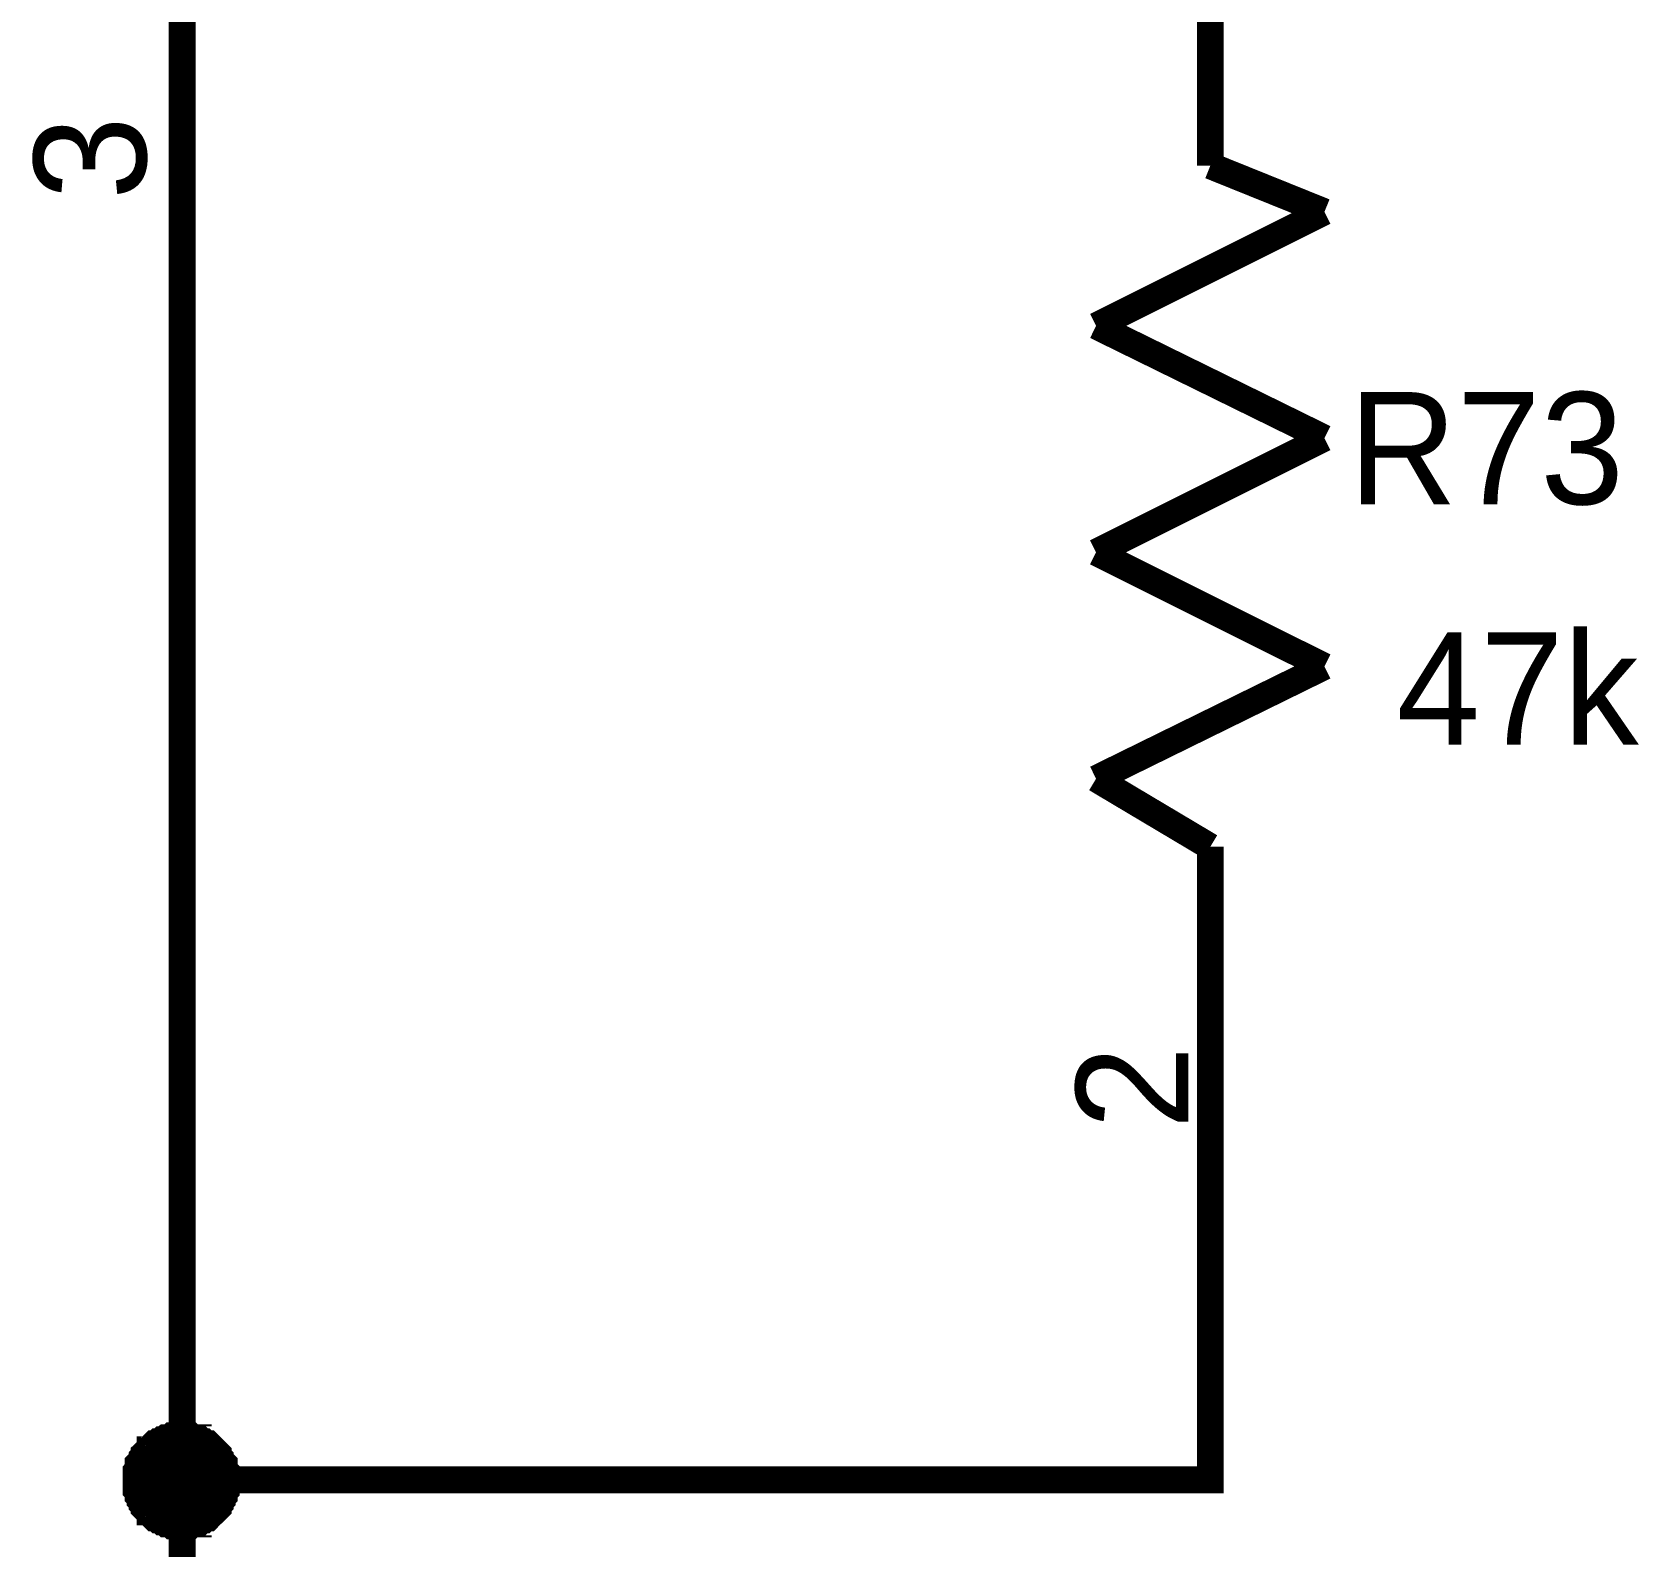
# Model space of a CAD drawing. Header units: millimetres. Extents: x 0 to 800, y 0 to 567.
# Drawn here: x 62.16 to 80.12, y 71.31 to 88.24 of the extents above; entities that cross this region are included whole.
import ezdxf

# ---------------------------------------------------------------- set-up
doc = ezdxf.new("R2010")
doc.units = ezdxf.units.MM
doc.layers.add('Sheet', color=255, linetype='Continuous')

msp = doc.modelspace()

# ---------------------------------------------------------------- linework, layer by layer
at = {"layer": 'Sheet'}
for points, const_width in [([(75.329, 86.75), (75.329, 91.835)], 0.3), ([(63.838, 89.349), (63.838, 84.264)], 0.3), ([(75.329, 86.75), (75.329, 87.512)], 0.3), ([(76.605, 86.235), (75.329, 86.75)], 0.3), ([(74.052, 84.959), (76.605, 86.235)], 0.3), ([(76.605, 83.704), (74.052, 84.959)], 0.3), ([(63.838, 70.556), (63.838, 72.057), (63.838, 84.264)], 0.3), ([(74.052, 82.427), (76.605, 83.704)], 0.3), ([(76.605, 81.151), (74.052, 82.427)], 0.3), ([(74.052, 79.896), (76.605, 81.151)], 0.3), ([(75.329, 79.135), (74.052, 79.896)], 0.3), ([(75.329, 79.135), (75.329, 74.05)], 0.3), ([(75.329, 79.135), (75.329, 78.373)], 0.3), ([(75.329, 74.05), (75.329, 72.057), (63.838, 72.057)], 0.3), ([(63.323, 72.057), (63.323, 72.079), (63.323, 72.102), (63.323, 72.124), (63.323, 72.146), (63.345, 72.169), (63.345, 72.191), (63.345, 72.236), (63.367, 72.258), (63.367, 72.258), (63.39, 72.281), (63.39, 72.303), (63.412, 72.326), (63.412, 72.348), (63.435, 72.37), (63.457, 72.393), (63.479, 72.393), (63.479, 72.415), (63.502, 72.438), (63.524, 72.46), (63.547, 72.46), (63.569, 72.482), (63.591, 72.482), (63.614, 72.505), (63.636, 72.505), (63.659, 72.527), (63.681, 72.527), (63.703, 72.527), (63.726, 72.55), (63.748, 72.55), (63.793, 72.55), (63.815, 72.55), (63.838, 72.55)], 0.3), ([(63.323, 72.057), (63.323, 72.079), (63.323, 72.102), (63.323, 72.124), (63.323, 72.146), (63.345, 72.169), (63.345, 72.191), (63.345, 72.236), (63.367, 72.258), (63.367, 72.258), (63.39, 72.281), (63.39, 72.303), (63.412, 72.326), (63.412, 72.348), (63.435, 72.37), (63.457, 72.393), (63.479, 72.393), (63.479, 72.415), (63.502, 72.438), (63.524, 72.46), (63.547, 72.46), (63.569, 72.482), (63.591, 72.482), (63.614, 72.505), (63.636, 72.505), (63.659, 72.527), (63.681, 72.527), (63.703, 72.527), (63.726, 72.55), (63.748, 72.55), (63.793, 72.55), (63.815, 72.55), (63.838, 72.55)], 0.3), ([(63.323, 72.057), (63.323, 72.079), (63.323, 72.102), (63.323, 72.124), (63.323, 72.146), (63.345, 72.169), (63.345, 72.191), (63.345, 72.236), (63.367, 72.258), (63.367, 72.258), (63.39, 72.281), (63.39, 72.303), (63.412, 72.326), (63.412, 72.348), (63.435, 72.37), (63.457, 72.393), (63.479, 72.393), (63.479, 72.415), (63.502, 72.438), (63.524, 72.46), (63.547, 72.46), (63.569, 72.482), (63.591, 72.482), (63.614, 72.505), (63.636, 72.505), (63.659, 72.527), (63.681, 72.527), (63.703, 72.527), (63.726, 72.55), (63.748, 72.55), (63.793, 72.55), (63.815, 72.55), (63.838, 72.55)], 0.3), ([(63.323, 72.057), (63.323, 72.079), (63.323, 72.102), (63.323, 72.124), (63.323, 72.146), (63.345, 72.169), (63.345, 72.191), (63.345, 72.236), (63.367, 72.258), (63.367, 72.258), (63.39, 72.281), (63.39, 72.303), (63.412, 72.326), (63.412, 72.348), (63.435, 72.37), (63.457, 72.393), (63.479, 72.393), (63.479, 72.415), (63.502, 72.438), (63.524, 72.46), (63.547, 72.46), (63.569, 72.482), (63.591, 72.482), (63.614, 72.505), (63.636, 72.505), (63.659, 72.527), (63.681, 72.527), (63.703, 72.527), (63.726, 72.55), (63.748, 72.55), (63.793, 72.55), (63.815, 72.55), (63.838, 72.55)], 0.3), ([(63.323, 72.057), (63.323, 72.079), (63.323, 72.102), (63.323, 72.124), (63.323, 72.146), (63.345, 72.169), (63.345, 72.191), (63.345, 72.236), (63.367, 72.258), (63.367, 72.258), (63.39, 72.281), (63.39, 72.303), (63.412, 72.326), (63.412, 72.348), (63.435, 72.37), (63.457, 72.393), (63.479, 72.393), (63.479, 72.415), (63.502, 72.438), (63.524, 72.46), (63.547, 72.46), (63.569, 72.482), (63.591, 72.482), (63.614, 72.505), (63.636, 72.505), (63.659, 72.527), (63.681, 72.527), (63.703, 72.527), (63.726, 72.55), (63.748, 72.55), (63.793, 72.55), (63.815, 72.55), (63.838, 72.55)], 0.0991), ([(63.323, 72.057), (63.323, 72.079), (63.323, 72.102), (63.323, 72.124), (63.323, 72.146), (63.345, 72.169), (63.345, 72.191), (63.345, 72.236), (63.367, 72.258), (63.367, 72.258), (63.39, 72.281), (63.39, 72.303), (63.412, 72.326), (63.412, 72.348), (63.435, 72.37), (63.457, 72.393), (63.479, 72.393), (63.479, 72.415), (63.502, 72.438), (63.524, 72.46), (63.547, 72.46), (63.569, 72.482), (63.591, 72.482), (63.614, 72.505), (63.636, 72.505), (63.659, 72.527), (63.681, 72.527), (63.703, 72.527), (63.726, 72.55), (63.748, 72.55), (63.793, 72.55), (63.815, 72.55), (63.838, 72.55)], 0.0991), ([(63.323, 72.057), (63.323, 72.079), (63.323, 72.102), (63.323, 72.124), (63.323, 72.146), (63.345, 72.169), (63.345, 72.191), (63.345, 72.236), (63.367, 72.258), (63.367, 72.258), (63.39, 72.281), (63.39, 72.303), (63.412, 72.326), (63.412, 72.348), (63.435, 72.37), (63.457, 72.393), (63.479, 72.393), (63.479, 72.415), (63.502, 72.438), (63.524, 72.46), (63.547, 72.46), (63.569, 72.482), (63.591, 72.482), (63.614, 72.505), (63.636, 72.505), (63.659, 72.527), (63.681, 72.527), (63.703, 72.527), (63.726, 72.55), (63.748, 72.55), (63.793, 72.55), (63.815, 72.55), (63.838, 72.55)], 0.0991), ([(63.323, 72.057), (63.323, 72.079), (63.323, 72.102), (63.323, 72.124), (63.323, 72.146), (63.345, 72.169), (63.345, 72.191), (63.345, 72.236), (63.367, 72.258), (63.367, 72.258), (63.39, 72.281), (63.39, 72.303), (63.412, 72.326), (63.412, 72.348), (63.435, 72.37), (63.457, 72.393), (63.479, 72.393), (63.479, 72.415), (63.502, 72.438), (63.524, 72.46), (63.547, 72.46), (63.569, 72.482), (63.591, 72.482), (63.614, 72.505), (63.636, 72.505), (63.659, 72.527), (63.681, 72.527), (63.703, 72.527), (63.726, 72.55), (63.748, 72.55), (63.793, 72.55), (63.815, 72.55), (63.838, 72.55)], 0.0991), ([(63.838, 72.55), (63.838, 72.55)], 0.3), ([(63.838, 72.55), (63.86, 72.55), (63.883, 72.55), (63.905, 72.55), (63.927, 72.55), (63.95, 72.527), (63.972, 72.527), (64.017, 72.527), (64.017, 72.505), (64.039, 72.505), (64.062, 72.482), (64.084, 72.482), (64.107, 72.46), (64.129, 72.46), (64.151, 72.438), (64.174, 72.415), (64.196, 72.393), (64.196, 72.393), (64.219, 72.37), (64.241, 72.348), (64.241, 72.326), (64.263, 72.303), (64.263, 72.281), (64.286, 72.258), (64.286, 72.258), (64.308, 72.236), (64.308, 72.191), (64.308, 72.169), (64.331, 72.146), (64.331, 72.124), (64.331, 72.102), (64.331, 72.079), (64.331, 72.057)], 0.3), ([(63.838, 72.55), (63.838, 72.55)], 0.3), ([(63.838, 72.55), (63.86, 72.55), (63.883, 72.55), (63.905, 72.55), (63.927, 72.55), (63.95, 72.527), (63.972, 72.527), (64.017, 72.527), (64.017, 72.505), (64.039, 72.505), (64.062, 72.482), (64.084, 72.482), (64.107, 72.46), (64.129, 72.46), (64.151, 72.438), (64.174, 72.415), (64.196, 72.393), (64.196, 72.393), (64.219, 72.37), (64.241, 72.348), (64.241, 72.326), (64.263, 72.303), (64.263, 72.281), (64.286, 72.258), (64.286, 72.258), (64.308, 72.236), (64.308, 72.191), (64.308, 72.169), (64.331, 72.146), (64.331, 72.124), (64.331, 72.102), (64.331, 72.079), (64.331, 72.057)], 0.3), ([(63.838, 72.55), (63.838, 72.55)], 0.3), ([(63.838, 72.55), (63.86, 72.55), (63.883, 72.55), (63.905, 72.55), (63.927, 72.55), (63.95, 72.527), (63.972, 72.527), (64.017, 72.527), (64.017, 72.505), (64.039, 72.505), (64.062, 72.482), (64.084, 72.482), (64.107, 72.46), (64.129, 72.46), (64.151, 72.438), (64.174, 72.415), (64.196, 72.393), (64.196, 72.393), (64.219, 72.37), (64.241, 72.348), (64.241, 72.326), (64.263, 72.303), (64.263, 72.281), (64.286, 72.258), (64.286, 72.258), (64.308, 72.236), (64.308, 72.191), (64.308, 72.169), (64.331, 72.146), (64.331, 72.124), (64.331, 72.102), (64.331, 72.079), (64.331, 72.057)], 0.3), ([(63.838, 72.55), (63.838, 72.55)], 0.3), ([(63.838, 72.55), (63.86, 72.55), (63.883, 72.55), (63.905, 72.55), (63.927, 72.55), (63.95, 72.527), (63.972, 72.527), (64.017, 72.527), (64.017, 72.505), (64.039, 72.505), (64.062, 72.482), (64.084, 72.482), (64.107, 72.46), (64.129, 72.46), (64.151, 72.438), (64.174, 72.415), (64.196, 72.393), (64.196, 72.393), (64.219, 72.37), (64.241, 72.348), (64.241, 72.326), (64.263, 72.303), (64.263, 72.281), (64.286, 72.258), (64.286, 72.258), (64.308, 72.236), (64.308, 72.191), (64.308, 72.169), (64.331, 72.146), (64.331, 72.124), (64.331, 72.102), (64.331, 72.079), (64.331, 72.057)], 0.3), ([(63.838, 72.55), (63.838, 72.55)], 0.0991), ([(63.838, 72.55), (63.86, 72.55), (63.883, 72.55), (63.905, 72.55), (63.927, 72.55), (63.95, 72.527), (63.972, 72.527), (64.017, 72.527), (64.017, 72.505), (64.039, 72.505), (64.062, 72.482), (64.084, 72.482), (64.107, 72.46), (64.129, 72.46), (64.151, 72.438), (64.174, 72.415), (64.196, 72.393), (64.196, 72.393), (64.219, 72.37), (64.241, 72.348), (64.241, 72.326), (64.263, 72.303), (64.263, 72.281), (64.286, 72.258), (64.286, 72.258), (64.308, 72.236), (64.308, 72.191), (64.308, 72.169), (64.331, 72.146), (64.331, 72.124), (64.331, 72.102), (64.331, 72.079), (64.331, 72.057)], 0.0991), ([(63.838, 72.55), (63.838, 72.55)], 0.0991), ([(63.838, 72.55), (63.86, 72.55), (63.883, 72.55), (63.905, 72.55), (63.927, 72.55), (63.95, 72.527), (63.972, 72.527), (64.017, 72.527), (64.017, 72.505), (64.039, 72.505), (64.062, 72.482), (64.084, 72.482), (64.107, 72.46), (64.129, 72.46), (64.151, 72.438), (64.174, 72.415), (64.196, 72.393), (64.196, 72.393), (64.219, 72.37), (64.241, 72.348), (64.241, 72.326), (64.263, 72.303), (64.263, 72.281), (64.286, 72.258), (64.286, 72.258), (64.308, 72.236), (64.308, 72.191), (64.308, 72.169), (64.331, 72.146), (64.331, 72.124), (64.331, 72.102), (64.331, 72.079), (64.331, 72.057)], 0.0991), ([(63.838, 72.55), (63.838, 72.55)], 0.0991), ([(63.838, 72.55), (63.86, 72.55), (63.883, 72.55), (63.905, 72.55), (63.927, 72.55), (63.95, 72.527), (63.972, 72.527), (64.017, 72.527), (64.017, 72.505), (64.039, 72.505), (64.062, 72.482), (64.084, 72.482), (64.107, 72.46), (64.129, 72.46), (64.151, 72.438), (64.174, 72.415), (64.196, 72.393), (64.196, 72.393), (64.219, 72.37), (64.241, 72.348), (64.241, 72.326), (64.263, 72.303), (64.263, 72.281), (64.286, 72.258), (64.286, 72.258), (64.308, 72.236), (64.308, 72.191), (64.308, 72.169), (64.331, 72.146), (64.331, 72.124), (64.331, 72.102), (64.331, 72.079), (64.331, 72.057)], 0.0991), ([(63.838, 72.55), (63.838, 72.55)], 0.0991), ([(63.838, 72.55), (63.86, 72.55), (63.883, 72.55), (63.905, 72.55), (63.927, 72.55), (63.95, 72.527), (63.972, 72.527), (64.017, 72.527), (64.017, 72.505), (64.039, 72.505), (64.062, 72.482), (64.084, 72.482), (64.107, 72.46), (64.129, 72.46), (64.151, 72.438), (64.174, 72.415), (64.196, 72.393), (64.196, 72.393), (64.219, 72.37), (64.241, 72.348), (64.241, 72.326), (64.263, 72.303), (64.263, 72.281), (64.286, 72.258), (64.286, 72.258), (64.308, 72.236), (64.308, 72.191), (64.308, 72.169), (64.331, 72.146), (64.331, 72.124), (64.331, 72.102), (64.331, 72.079), (64.331, 72.057)], 0.0991), ([(63.838, 71.542), (63.815, 71.542), (63.793, 71.542), (63.748, 71.542), (63.726, 71.542), (63.703, 71.564), (63.681, 71.564), (63.659, 71.564), (63.636, 71.586), (63.614, 71.586), (63.591, 71.609), (63.569, 71.609), (63.547, 71.631), (63.524, 71.631), (63.502, 71.654), (63.479, 71.676), (63.479, 71.698), (63.457, 71.698), (63.435, 71.721), (63.412, 71.743), (63.412, 71.766), (63.39, 71.788), (63.39, 71.81), (63.367, 71.833), (63.367, 71.855), (63.345, 71.878), (63.345, 71.9), (63.345, 71.922), (63.323, 71.945), (63.323, 71.967), (63.323, 72.012), (63.323, 72.034), (63.323, 72.057)], 0.3), ([(63.323, 72.057), (63.323, 72.057)], 0.3), ([(63.838, 71.542), (63.815, 71.542), (63.793, 71.542), (63.748, 71.542), (63.726, 71.542), (63.703, 71.564), (63.681, 71.564), (63.659, 71.564), (63.636, 71.586), (63.614, 71.586), (63.591, 71.609), (63.569, 71.609), (63.547, 71.631), (63.524, 71.631), (63.502, 71.654), (63.479, 71.676), (63.479, 71.698), (63.457, 71.698), (63.435, 71.721), (63.412, 71.743), (63.412, 71.766), (63.39, 71.788), (63.39, 71.81), (63.367, 71.833), (63.367, 71.855), (63.345, 71.878), (63.345, 71.9), (63.345, 71.922), (63.323, 71.945), (63.323, 71.967), (63.323, 72.012), (63.323, 72.034), (63.323, 72.057)], 0.3), ([(63.323, 72.057), (63.323, 72.057)], 0.3), ([(63.838, 71.542), (63.815, 71.542), (63.793, 71.542), (63.748, 71.542), (63.726, 71.542), (63.703, 71.564), (63.681, 71.564), (63.659, 71.564), (63.636, 71.586), (63.614, 71.586), (63.591, 71.609), (63.569, 71.609), (63.547, 71.631), (63.524, 71.631), (63.502, 71.654), (63.479, 71.676), (63.479, 71.698), (63.457, 71.698), (63.435, 71.721), (63.412, 71.743), (63.412, 71.766), (63.39, 71.788), (63.39, 71.81), (63.367, 71.833), (63.367, 71.855), (63.345, 71.878), (63.345, 71.9), (63.345, 71.922), (63.323, 71.945), (63.323, 71.967), (63.323, 72.012), (63.323, 72.034), (63.323, 72.057)], 0.3), ([(63.323, 72.057), (63.323, 72.057)], 0.3), ([(63.838, 71.542), (63.815, 71.542), (63.793, 71.542), (63.748, 71.542), (63.726, 71.542), (63.703, 71.564), (63.681, 71.564), (63.659, 71.564), (63.636, 71.586), (63.614, 71.586), (63.591, 71.609), (63.569, 71.609), (63.547, 71.631), (63.524, 71.631), (63.502, 71.654), (63.479, 71.676), (63.479, 71.698), (63.457, 71.698), (63.435, 71.721), (63.412, 71.743), (63.412, 71.766), (63.39, 71.788), (63.39, 71.81), (63.367, 71.833), (63.367, 71.855), (63.345, 71.878), (63.345, 71.9), (63.345, 71.922), (63.323, 71.945), (63.323, 71.967), (63.323, 72.012), (63.323, 72.034), (63.323, 72.057)], 0.3), ([(63.323, 72.057), (63.323, 72.057)], 0.3), ([(64.331, 72.057), (64.331, 72.034), (64.331, 72.012), (64.331, 71.967), (64.331, 71.945), (64.308, 71.922), (64.308, 71.9), (64.308, 71.878), (64.286, 71.855), (64.286, 71.833), (64.263, 71.81), (64.263, 71.788), (64.241, 71.766), (64.241, 71.743), (64.219, 71.721), (64.196, 71.698), (64.196, 71.698), (64.174, 71.676), (64.151, 71.654), (64.129, 71.631), (64.107, 71.631), (64.084, 71.609), (64.062, 71.609), (64.039, 71.586), (64.017, 71.586), (64.017, 71.564), (63.972, 71.564), (63.95, 71.564), (63.927, 71.542), (63.905, 71.542), (63.883, 71.542), (63.86, 71.542), (63.838, 71.542)], 0.3), ([(64.331, 72.057), (64.331, 72.034), (64.331, 72.012), (64.331, 71.967), (64.331, 71.945), (64.308, 71.922), (64.308, 71.9), (64.308, 71.878), (64.286, 71.855), (64.286, 71.833), (64.263, 71.81), (64.263, 71.788), (64.241, 71.766), (64.241, 71.743), (64.219, 71.721), (64.196, 71.698), (64.196, 71.698), (64.174, 71.676), (64.151, 71.654), (64.129, 71.631), (64.107, 71.631), (64.084, 71.609), (64.062, 71.609), (64.039, 71.586), (64.017, 71.586), (64.017, 71.564), (63.972, 71.564), (63.95, 71.564), (63.927, 71.542), (63.905, 71.542), (63.883, 71.542), (63.86, 71.542), (63.838, 71.542)], 0.3), ([(64.331, 72.057), (64.331, 72.034), (64.331, 72.012), (64.331, 71.967), (64.331, 71.945), (64.308, 71.922), (64.308, 71.9), (64.308, 71.878), (64.286, 71.855), (64.286, 71.833), (64.263, 71.81), (64.263, 71.788), (64.241, 71.766), (64.241, 71.743), (64.219, 71.721), (64.196, 71.698), (64.196, 71.698), (64.174, 71.676), (64.151, 71.654), (64.129, 71.631), (64.107, 71.631), (64.084, 71.609), (64.062, 71.609), (64.039, 71.586), (64.017, 71.586), (64.017, 71.564), (63.972, 71.564), (63.95, 71.564), (63.927, 71.542), (63.905, 71.542), (63.883, 71.542), (63.86, 71.542), (63.838, 71.542)], 0.3), ([(64.331, 72.057), (64.331, 72.034), (64.331, 72.012), (64.331, 71.967), (64.331, 71.945), (64.308, 71.922), (64.308, 71.9), (64.308, 71.878), (64.286, 71.855), (64.286, 71.833), (64.263, 71.81), (64.263, 71.788), (64.241, 71.766), (64.241, 71.743), (64.219, 71.721), (64.196, 71.698), (64.196, 71.698), (64.174, 71.676), (64.151, 71.654), (64.129, 71.631), (64.107, 71.631), (64.084, 71.609), (64.062, 71.609), (64.039, 71.586), (64.017, 71.586), (64.017, 71.564), (63.972, 71.564), (63.95, 71.564), (63.927, 71.542), (63.905, 71.542), (63.883, 71.542), (63.86, 71.542), (63.838, 71.542)], 0.3), ([(64.331, 72.057), (64.331, 72.057), (64.331, 72.057), (64.331, 72.057), (64.331, 72.057), (64.331, 72.057), (64.331, 72.057), (64.331, 72.057), (64.331, 72.057), (64.331, 72.057), (64.331, 72.057), (64.331, 72.057), (64.331, 72.057), (64.331, 72.057), (64.331, 72.057), (64.331, 72.057), (64.331, 72.057), (64.331, 72.057), (64.331, 72.057), (64.331, 72.057), (64.331, 72.057), (64.331, 72.057), (64.331, 72.057), (64.331, 72.057), (64.331, 72.057), (64.331, 72.057), (64.331, 72.057), (64.331, 72.057), (64.331, 72.057), (64.331, 72.057), (64.331, 72.057), (64.331, 72.057), (64.331, 72.057)], 0.3), ([(64.331, 72.057), (64.331, 72.057)], 0.3), ([(64.331, 72.057), (64.331, 72.057), (64.331, 72.057), (64.331, 72.057), (64.331, 72.057), (64.331, 72.057), (64.331, 72.057), (64.331, 72.057), (64.331, 72.057), (64.331, 72.057), (64.331, 72.057), (64.331, 72.057), (64.331, 72.057), (64.331, 72.057), (64.331, 72.057), (64.331, 72.057), (64.331, 72.057), (64.331, 72.057), (64.331, 72.057), (64.331, 72.057), (64.331, 72.057), (64.331, 72.057), (64.331, 72.057), (64.331, 72.057), (64.331, 72.057), (64.331, 72.057), (64.331, 72.057), (64.331, 72.057), (64.331, 72.057), (64.331, 72.057), (64.331, 72.057), (64.331, 72.057), (64.331, 72.057)], 0.3), ([(64.331, 72.057), (64.331, 72.057)], 0.3), ([(64.331, 72.057), (64.331, 72.057), (64.331, 72.057), (64.331, 72.057), (64.331, 72.057), (64.331, 72.057), (64.331, 72.057), (64.331, 72.057), (64.331, 72.057), (64.331, 72.057), (64.331, 72.057), (64.331, 72.057), (64.331, 72.057), (64.331, 72.057), (64.331, 72.057), (64.331, 72.057), (64.331, 72.057), (64.331, 72.057), (64.331, 72.057), (64.331, 72.057), (64.331, 72.057), (64.331, 72.057), (64.331, 72.057), (64.331, 72.057), (64.331, 72.057), (64.331, 72.057), (64.331, 72.057), (64.331, 72.057), (64.331, 72.057), (64.331, 72.057), (64.331, 72.057), (64.331, 72.057), (64.331, 72.057)], 0.3), ([(64.331, 72.057), (64.331, 72.057)], 0.3), ([(64.331, 72.057), (64.331, 72.057), (64.331, 72.057), (64.331, 72.057), (64.331, 72.057), (64.331, 72.057), (64.331, 72.057), (64.331, 72.057), (64.331, 72.057), (64.331, 72.057), (64.331, 72.057), (64.331, 72.057), (64.331, 72.057), (64.331, 72.057), (64.331, 72.057), (64.331, 72.057), (64.331, 72.057), (64.331, 72.057), (64.331, 72.057), (64.331, 72.057), (64.331, 72.057), (64.331, 72.057), (64.331, 72.057), (64.331, 72.057), (64.331, 72.057), (64.331, 72.057), (64.331, 72.057), (64.331, 72.057), (64.331, 72.057), (64.331, 72.057), (64.331, 72.057), (64.331, 72.057), (64.331, 72.057)], 0.3), ([(64.331, 72.057), (64.331, 72.057)], 0.3), ([(63.838, 71.542), (63.815, 71.542), (63.793, 71.542), (63.748, 71.542), (63.726, 71.542), (63.703, 71.564), (63.681, 71.564), (63.659, 71.564), (63.636, 71.586), (63.614, 71.586), (63.591, 71.609), (63.569, 71.609), (63.547, 71.631), (63.524, 71.631), (63.502, 71.654), (63.479, 71.676), (63.479, 71.698), (63.457, 71.698), (63.435, 71.721), (63.412, 71.743), (63.412, 71.766), (63.39, 71.788), (63.39, 71.81), (63.367, 71.833), (63.367, 71.855), (63.345, 71.878), (63.345, 71.9), (63.345, 71.922), (63.323, 71.945), (63.323, 71.967), (63.323, 72.012), (63.323, 72.034), (63.323, 72.057)], 0.0991), ([(63.323, 72.057), (63.323, 72.057)], 0.0991), ([(63.838, 71.542), (63.815, 71.542), (63.793, 71.542), (63.748, 71.542), (63.726, 71.542), (63.703, 71.564), (63.681, 71.564), (63.659, 71.564), (63.636, 71.586), (63.614, 71.586), (63.591, 71.609), (63.569, 71.609), (63.547, 71.631), (63.524, 71.631), (63.502, 71.654), (63.479, 71.676), (63.479, 71.698), (63.457, 71.698), (63.435, 71.721), (63.412, 71.743), (63.412, 71.766), (63.39, 71.788), (63.39, 71.81), (63.367, 71.833), (63.367, 71.855), (63.345, 71.878), (63.345, 71.9), (63.345, 71.922), (63.323, 71.945), (63.323, 71.967), (63.323, 72.012), (63.323, 72.034), (63.323, 72.057)], 0.0991), ([(63.323, 72.057), (63.323, 72.057)], 0.0991), ([(63.838, 71.542), (63.815, 71.542), (63.793, 71.542), (63.748, 71.542), (63.726, 71.542), (63.703, 71.564), (63.681, 71.564), (63.659, 71.564), (63.636, 71.586), (63.614, 71.586), (63.591, 71.609), (63.569, 71.609), (63.547, 71.631), (63.524, 71.631), (63.502, 71.654), (63.479, 71.676), (63.479, 71.698), (63.457, 71.698), (63.435, 71.721), (63.412, 71.743), (63.412, 71.766), (63.39, 71.788), (63.39, 71.81), (63.367, 71.833), (63.367, 71.855), (63.345, 71.878), (63.345, 71.9), (63.345, 71.922), (63.323, 71.945), (63.323, 71.967), (63.323, 72.012), (63.323, 72.034), (63.323, 72.057)], 0.0991), ([(63.323, 72.057), (63.323, 72.057)], 0.0991), ([(63.838, 71.542), (63.815, 71.542), (63.793, 71.542), (63.748, 71.542), (63.726, 71.542), (63.703, 71.564), (63.681, 71.564), (63.659, 71.564), (63.636, 71.586), (63.614, 71.586), (63.591, 71.609), (63.569, 71.609), (63.547, 71.631), (63.524, 71.631), (63.502, 71.654), (63.479, 71.676), (63.479, 71.698), (63.457, 71.698), (63.435, 71.721), (63.412, 71.743), (63.412, 71.766), (63.39, 71.788), (63.39, 71.81), (63.367, 71.833), (63.367, 71.855), (63.345, 71.878), (63.345, 71.9), (63.345, 71.922), (63.323, 71.945), (63.323, 71.967), (63.323, 72.012), (63.323, 72.034), (63.323, 72.057)], 0.0991), ([(63.323, 72.057), (63.323, 72.057)], 0.0991), ([(64.331, 72.057), (64.331, 72.034), (64.331, 72.012), (64.331, 71.967), (64.331, 71.945), (64.308, 71.922), (64.308, 71.9), (64.308, 71.878), (64.286, 71.855), (64.286, 71.833), (64.263, 71.81), (64.263, 71.788), (64.241, 71.766), (64.241, 71.743), (64.219, 71.721), (64.196, 71.698), (64.196, 71.698), (64.174, 71.676), (64.151, 71.654), (64.129, 71.631), (64.107, 71.631), (64.084, 71.609), (64.062, 71.609), (64.039, 71.586), (64.017, 71.586), (64.017, 71.564), (63.972, 71.564), (63.95, 71.564), (63.927, 71.542), (63.905, 71.542), (63.883, 71.542), (63.86, 71.542), (63.838, 71.542)], 0.0991), ([(64.331, 72.057), (64.331, 72.034), (64.331, 72.012), (64.331, 71.967), (64.331, 71.945), (64.308, 71.922), (64.308, 71.9), (64.308, 71.878), (64.286, 71.855), (64.286, 71.833), (64.263, 71.81), (64.263, 71.788), (64.241, 71.766), (64.241, 71.743), (64.219, 71.721), (64.196, 71.698), (64.196, 71.698), (64.174, 71.676), (64.151, 71.654), (64.129, 71.631), (64.107, 71.631), (64.084, 71.609), (64.062, 71.609), (64.039, 71.586), (64.017, 71.586), (64.017, 71.564), (63.972, 71.564), (63.95, 71.564), (63.927, 71.542), (63.905, 71.542), (63.883, 71.542), (63.86, 71.542), (63.838, 71.542)], 0.0991), ([(64.331, 72.057), (64.331, 72.034), (64.331, 72.012), (64.331, 71.967), (64.331, 71.945), (64.308, 71.922), (64.308, 71.9), (64.308, 71.878), (64.286, 71.855), (64.286, 71.833), (64.263, 71.81), (64.263, 71.788), (64.241, 71.766), (64.241, 71.743), (64.219, 71.721), (64.196, 71.698), (64.196, 71.698), (64.174, 71.676), (64.151, 71.654), (64.129, 71.631), (64.107, 71.631), (64.084, 71.609), (64.062, 71.609), (64.039, 71.586), (64.017, 71.586), (64.017, 71.564), (63.972, 71.564), (63.95, 71.564), (63.927, 71.542), (63.905, 71.542), (63.883, 71.542), (63.86, 71.542), (63.838, 71.542)], 0.0991), ([(64.331, 72.057), (64.331, 72.034), (64.331, 72.012), (64.331, 71.967), (64.331, 71.945), (64.308, 71.922), (64.308, 71.9), (64.308, 71.878), (64.286, 71.855), (64.286, 71.833), (64.263, 71.81), (64.263, 71.788), (64.241, 71.766), (64.241, 71.743), (64.219, 71.721), (64.196, 71.698), (64.196, 71.698), (64.174, 71.676), (64.151, 71.654), (64.129, 71.631), (64.107, 71.631), (64.084, 71.609), (64.062, 71.609), (64.039, 71.586), (64.017, 71.586), (64.017, 71.564), (63.972, 71.564), (63.95, 71.564), (63.927, 71.542), (63.905, 71.542), (63.883, 71.542), (63.86, 71.542), (63.838, 71.542)], 0.0991), ([(64.331, 72.057), (64.331, 72.057), (64.331, 72.057), (64.331, 72.057), (64.331, 72.057), (64.331, 72.057), (64.331, 72.057), (64.331, 72.057), (64.331, 72.057), (64.331, 72.057), (64.331, 72.057), (64.331, 72.057), (64.331, 72.057), (64.331, 72.057), (64.331, 72.057), (64.331, 72.057), (64.331, 72.057), (64.331, 72.057), (64.331, 72.057), (64.331, 72.057), (64.331, 72.057), (64.331, 72.057), (64.331, 72.057), (64.331, 72.057), (64.331, 72.057), (64.331, 72.057), (64.331, 72.057), (64.331, 72.057), (64.331, 72.057), (64.331, 72.057), (64.331, 72.057), (64.331, 72.057), (64.331, 72.057)], 0.0991), ([(64.331, 72.057), (64.331, 72.057)], 0.0991), ([(64.331, 72.057), (64.331, 72.057), (64.331, 72.057), (64.331, 72.057), (64.331, 72.057), (64.331, 72.057), (64.331, 72.057), (64.331, 72.057), (64.331, 72.057), (64.331, 72.057), (64.331, 72.057), (64.331, 72.057), (64.331, 72.057), (64.331, 72.057), (64.331, 72.057), (64.331, 72.057), (64.331, 72.057), (64.331, 72.057), (64.331, 72.057), (64.331, 72.057), (64.331, 72.057), (64.331, 72.057), (64.331, 72.057), (64.331, 72.057), (64.331, 72.057), (64.331, 72.057), (64.331, 72.057), (64.331, 72.057), (64.331, 72.057), (64.331, 72.057), (64.331, 72.057), (64.331, 72.057), (64.331, 72.057)], 0.0991), ([(64.331, 72.057), (64.331, 72.057)], 0.0991), ([(64.331, 72.057), (64.331, 72.057), (64.331, 72.057), (64.331, 72.057), (64.331, 72.057), (64.331, 72.057), (64.331, 72.057), (64.331, 72.057), (64.331, 72.057), (64.331, 72.057), (64.331, 72.057), (64.331, 72.057), (64.331, 72.057), (64.331, 72.057), (64.331, 72.057), (64.331, 72.057), (64.331, 72.057), (64.331, 72.057), (64.331, 72.057), (64.331, 72.057), (64.331, 72.057), (64.331, 72.057), (64.331, 72.057), (64.331, 72.057), (64.331, 72.057), (64.331, 72.057), (64.331, 72.057), (64.331, 72.057), (64.331, 72.057), (64.331, 72.057), (64.331, 72.057), (64.331, 72.057), (64.331, 72.057)], 0.0991), ([(64.331, 72.057), (64.331, 72.057)], 0.0991), ([(64.331, 72.057), (64.331, 72.057), (64.331, 72.057), (64.331, 72.057), (64.331, 72.057), (64.331, 72.057), (64.331, 72.057), (64.331, 72.057), (64.331, 72.057), (64.331, 72.057), (64.331, 72.057), (64.331, 72.057), (64.331, 72.057), (64.331, 72.057), (64.331, 72.057), (64.331, 72.057), (64.331, 72.057), (64.331, 72.057), (64.331, 72.057), (64.331, 72.057), (64.331, 72.057), (64.331, 72.057), (64.331, 72.057), (64.331, 72.057), (64.331, 72.057), (64.331, 72.057), (64.331, 72.057), (64.331, 72.057), (64.331, 72.057), (64.331, 72.057), (64.331, 72.057), (64.331, 72.057), (64.331, 72.057)], 0.0991), ([(64.331, 72.057), (64.331, 72.057)], 0.0991)]:
    msp.add_lwpolyline(points, dxfattribs=dict(at, const_width=const_width))
at = {"layer": 'Sheet', "const_width": 0.508}
msp.add_lwpolyline([(63.566, 72.052, 1), (64.074, 72.052, 1)], format="xyb", close=True, dxfattribs=at)

# ---------------------------------------------------------------- texts
at = {"layer": 'Sheet'}
for s, p in [('3', (63.435, 86.37)), ('2', (75.082, 75.977))]:
    msp.add_text(s, height=1.254, rotation=90, dxfattribs=at).set_placement(p)
for s, p in [('R73', (76.874, 82.965)), ('47k', (77.412, 80.277))]:
    msp.add_text(s, height=1.2543, dxfattribs=at).set_placement(p)

doc.saveas('drawing.dxf')
